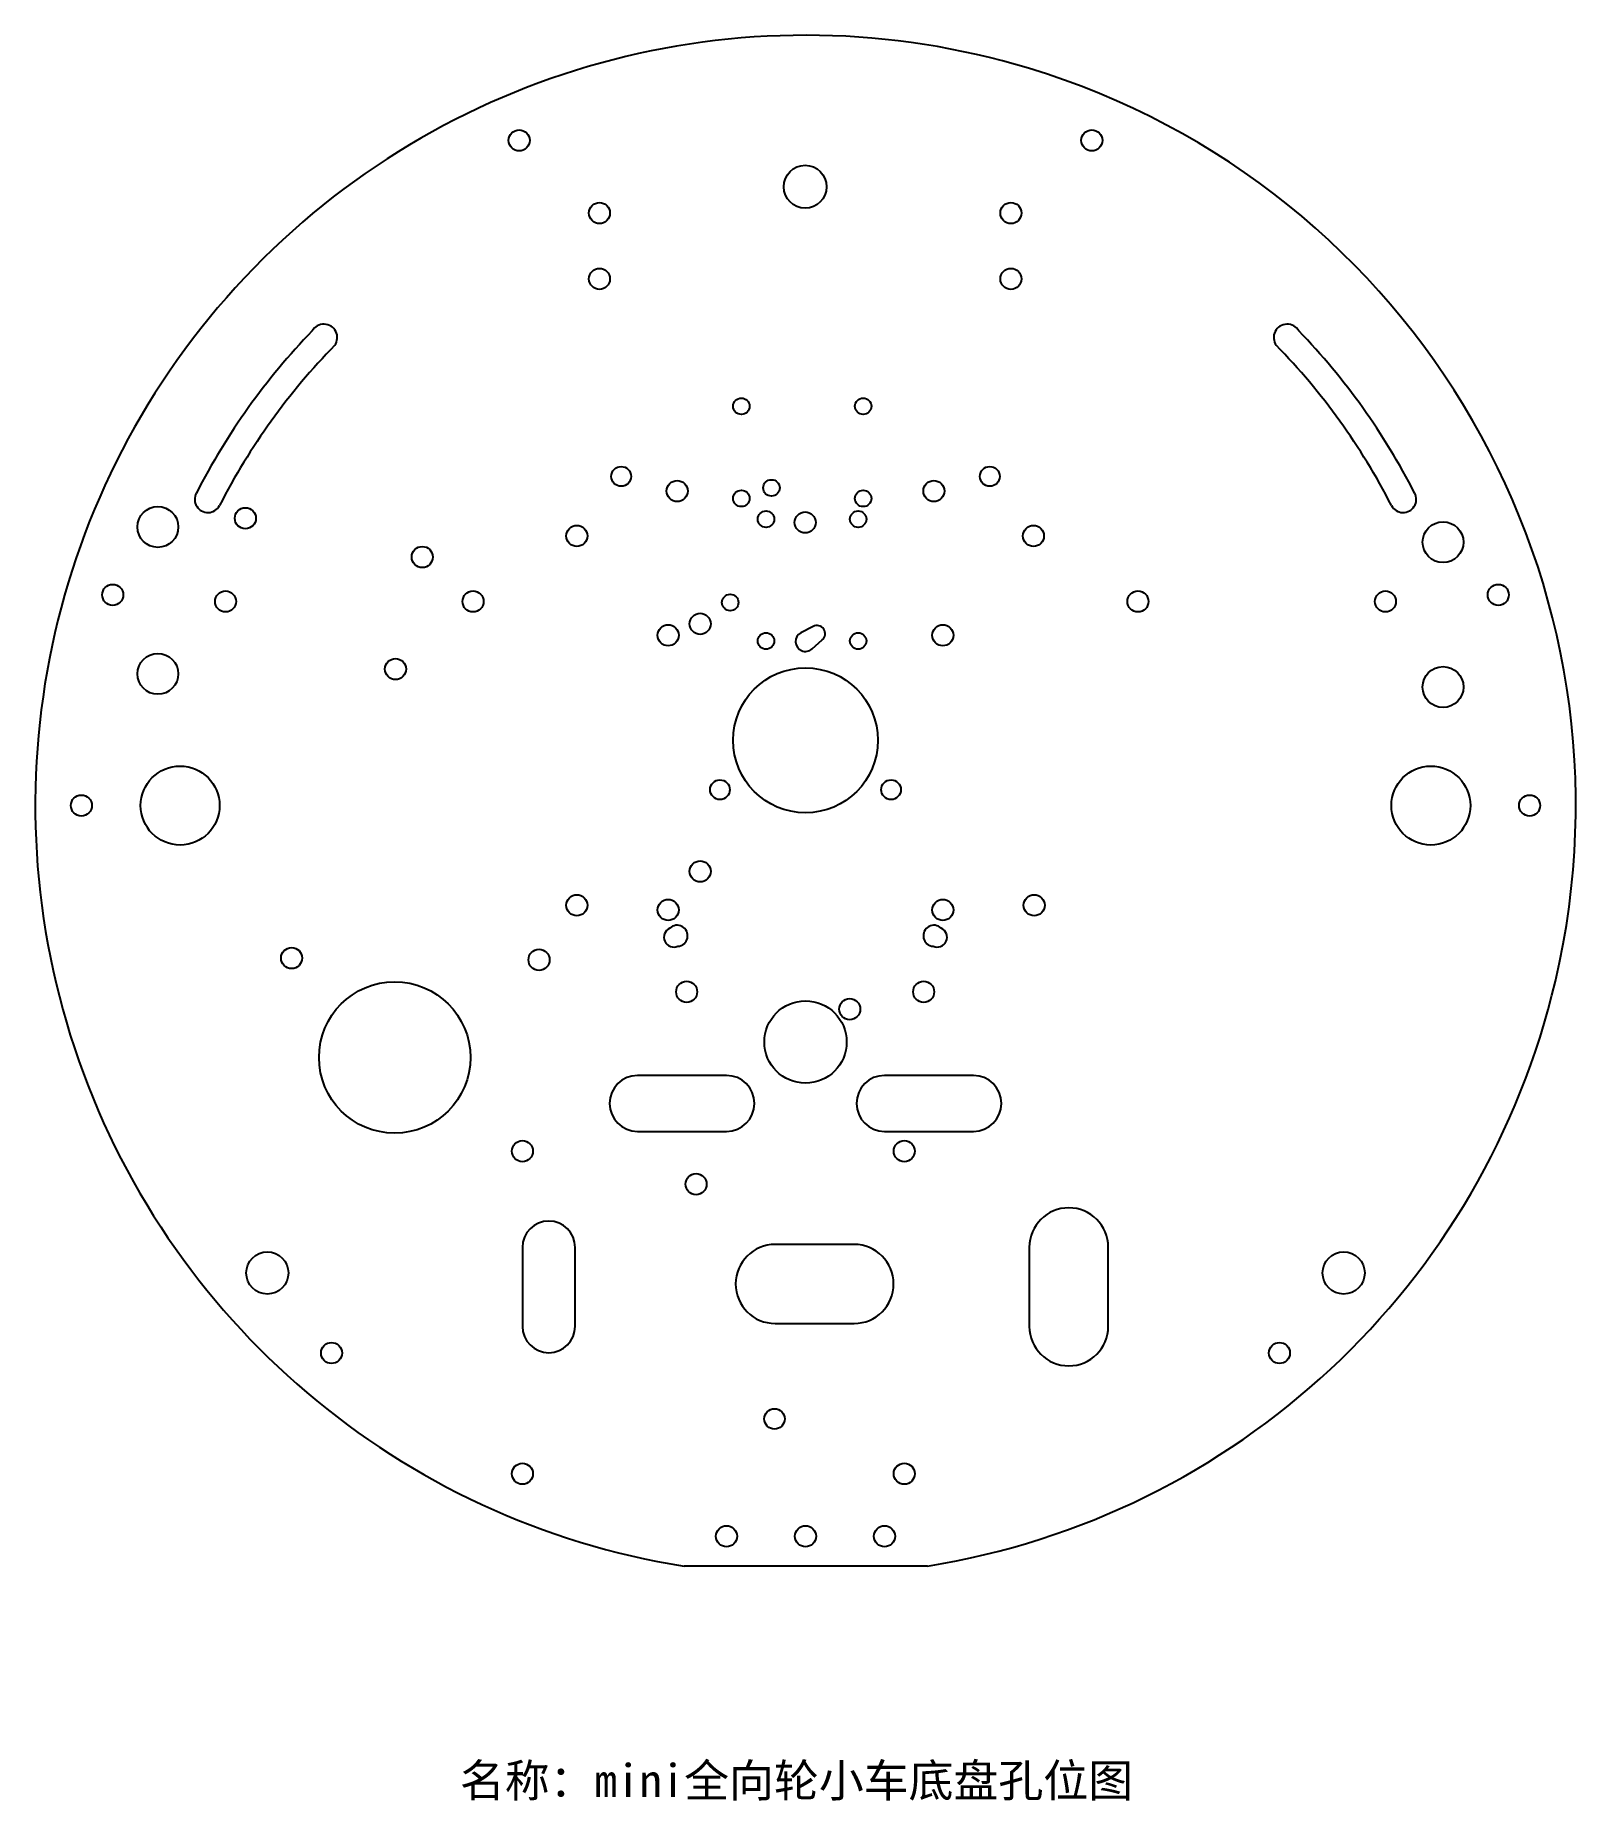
# Model space of a CAD drawing. Header units: millimetres. Extents: x 326 to 559, y -362 to -93.
import ezdxf

# ---------------------------------------------------------------- set-up
doc = ezdxf.new("R2010")
doc.units = ezdxf.units.MM
doc.header["$MEASUREMENT"] = 0
doc.layers.add('图层000', color=7, linetype='Continuous', lineweight=25)
doc.layers.add('标注层', color=3, linetype='Continuous', lineweight=15)
doc.styles.add('正常标注', font='simfang.ttf', dxfattribs={"height": 3.5})

msp = doc.modelspace()

# ---------------------------------------------------------------- linework, layer by layer
at = {"layer": '图层000', "color": 7, "linetype": 'Continuous', "lineweight": 25}
for p, q in [((443.65, -183.21), (441.81, -184.17)), ((443.49, -186.63), (445.05, -185.26)), ((430.5, -251.41), (417, -251.41)), ((468, -251.41), (454.5, -251.41)), ((417, -259.91), (430.5, -259.91)), ((454.5, -259.91), (468, -259.91)), ((399.5, -277.52), (399.5, -289.52)), ((407.5, -289.52), (407.5, -277.52)), ((449.89, -277.08), (437.89, -277.08)), ((476.5, -277.52), (476.5, -289.52)), ((488.5, -289.52), (488.5, -277.52)), ((437.89, -289.08), (449.89, -289.08)), ((461.05, -325.93), (424.06, -325.95))]:
    msp.add_line(p, q, dxfattribs=at)
for centre, radius in [((399, -109.38), 1.6), ((486, -109.38), 1.6), ((442.45, -116.41), 3.25), ((411.2, -120.41), 1.6), ((473.7, -120.41), 1.6), ((411.2, -130.41), 1.6), ((473.7, -130.41), 1.6), ((414.5, -160.41), 1.5), ((470.5, -160.41), 1.5), ((423, -162.64), 1.6), ((437.33, -162.16), 1.25), ((462, -162.64), 1.6), ((344.12, -168.09), 3.1), ((357.41, -166.77), 1.6), ((436.5, -166.91), 1.25), ((442.45, -167.41), 1.6), ((450.5, -166.91), 1.25), ((539.35, -170.41), 3.1), ((384.28, -172.66), 1.6), ((337.26, -178.41), 1.6), ((547.74, -178.41), 1.6), ((354.4, -179.41), 1.6), ((392, -179.41), 1.6), ((431.06, -179.57), 1.25), ((493, -179.41), 1.6), ((530.6, -179.41), 1.6), ((426.5, -182.81), 1.6), ((421.64, -184.55), 1.6), ((436.5, -185.41), 1.25), ((450.5, -185.41), 1.25), ((463.36, -184.55), 1.6), ((344.12, -190.41), 3.1), ((380.22, -189.68), 1.6), ((442.5, -200.5), 11), ((539.35, -192.41), 3.1), ((347.5, -210.41), 6), ((537.5, -210.41), 6), ((332.5, -210.41), 1.6), ((429.51, -208), 1.5), ((455.49, -208), 1.5), ((552.5, -210.41), 1.6), ((426.5, -220.41), 1.6), ((421.64, -226.27), 1.6), ((463.36, -226.27), 1.6), ((364.43, -233.58), 1.6), ((402.02, -233.85), 1.6), ((380.1, -248.68), 11.5), ((424.45, -238.71), 1.6), ((460.45, -238.71), 1.6), ((442.5, -246.33), 6.25), ((449.22, -241.34), 1.6), ((399.5, -262.91), 1.6), ((457.5, -262.91), 1.6), ((425.88, -267.92), 1.6), ((360.75, -281.41), 3.2), ((524.25, -281.41), 3.2), ((370.5, -293.57), 1.6), ((514.5, -293.57), 1.6), ((437.79, -303.58), 1.55), ((399.5, -311.91), 1.6), ((457.5, -311.91), 1.6), ((430.5, -321.41), 1.6), ((442.5, -321.41), 1.6), ((454.5, -321.41), 1.6)]:
    msp.add_circle(centre, radius, dxfattribs=at)
at = {"layer": '图层000', "color": 1, "linetype": 'Continuous', "lineweight": 25}
for centre in [(432.76, -149.76), (451.26, -149.76), (432.76, -163.76), (451.26, -163.76)]:
    msp.add_circle(centre, 1.25, dxfattribs=at)
at = {"layer": '图层000', "color": 2, "linetype": 'Continuous', "lineweight": 25}
for centre in [(407.76, -169.46), (477.13, -169.46), (407.76, -225.56), (477.24, -225.56)]:
    msp.add_circle(centre, 1.6, dxfattribs=at)
at = {"layer": '图层000', "color": 7, "linetype": 'Continuous', "lineweight": 25}
for centre, radius, start, end in [((442.5, -210.41), 117, 73.1736, 260.9317), ((442.5, -210.41), 117, 346.8266, 73.1737), ((442.5, -210.41), 104, 136.1011, 152.8457), ((369.33, -139.33), 2.04, 325.1609, 149.8468), ((515.67, -139.33), 2.04, 30.1532, 214.8391), ((442.5, -210.41), 104, 27.1543, 43.8989), ((442.5, -210.41), 100, 135.6384, 152.8927), ((442.5, -210.41), 100, 27.1072, 44.3616), ((351.72, -163.9), 2, 151.5895, 331.7532), ((533.28, -163.9), 2, 208.2469, 28.4106), ((442.5, -185.5), 1.5, 117.5786, 311.2968), ((444.23, -184.32), 1.25, 311.2968, 117.5786), ((422.5, -230.41), 1.5, 114.6744, 294.0435), ((423, -230.19), 1.6, 273.9925, 134.7254), ((462, -230.19), 1.6, 45.2968, 266.0292), ((462.5, -230.41), 1.5, 245.9604, 65.3656), ((442.5, -210.41), 117, 279.1249, 346.8266), ((417, -255.66), 4.25, 90, 270), ((430.5, -255.66), 4.25, 270, 90), ((454.5, -255.66), 4.25, 90, 270), ((468, -255.66), 4.25, 270, 90), ((403.5, -277.52), 4, 0, 180), ((482.5, -277.52), 6, 0, 180), ((437.89, -283.08), 6, 90, 270), ((449.89, -283.08), 6, 270, 90), ((403.5, -289.52), 4, 180, 0), ((482.5, -289.52), 6, 180, 0)]:
    msp.add_arc(centre, radius, start, end, dxfattribs=at)

# ---------------------------------------------------------------- texts
at = {"layer": '标注层', "insert": (390, -356), "char_height": 5, "width": 165.9224, "attachment_point": 1, "style": '正常标注'}
msp.add_mtext('名称：mini全向轮小车底盘孔位图', dxfattribs=at)

doc.saveas('drawing.dxf')
